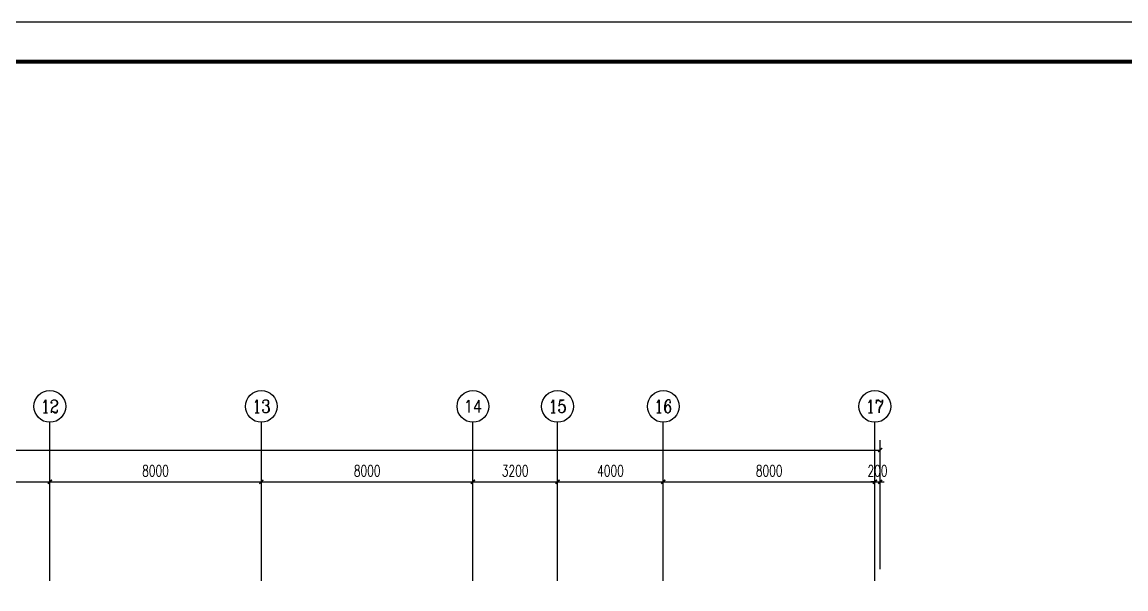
# Model space of a CAD drawing. Extents: x 1725663 to 4653551, y -550461 to 248782.
# Drawn here: x 2135000 to 2176746, y -166371 to -144945 of the extents above; entities that cross this region are included whole.
import ezdxf
from ezdxf.enums import TextEntityAlignment as Align

# ---------------------------------------------------------------- set-up
doc = ezdxf.new("R2010")
doc.units = 0
doc.header["$LTSCALE"] = 1000
for name, color, linetype in [('0-底图', 7, 'Continuous'), ('AXIS', 3, 'Continuous'), ('AXIS_TEXT', 7, 'Continuous'), ('BTTK', 7, 'Continuous'), ('PUB_TITLE', 4, 'Continuous')]:
    doc.layers.add(name, color=color, linetype=linetype)
doc.styles.add('_TCH_AXIS', font='COMPLEX', dxfattribs={"bigfont": 'GBCBIG'})
doc.styles.add('A_DIM_T3', font='SIMPLEX', dxfattribs={"width": 0.7, "bigfont": 'HZ'})
doc.styles.add('COMPLEX', font='COMPLEX')
doc.styles.add('HZ(TK)', font='geniso.shx', dxfattribs={"width": 0.9, "bigfont": 'hztxt.shx'})
doc.dimstyles.new('_TCH_ARCH&&150', dxfattribs={"dimtxt": 420, "dimasz": 150, "dimexe": 375, "dimexo": 450, "dimgap": 202.5, "dimtad": 1, "dimdec": 0, "dimzin": 0, "dimdsep": 46, "dimtxsty": 'A_DIM_T3', "dimblk": 'ARCHTICK', "dimcen": 0.09, "dimclrt": 7, "dimazin": 2, "dimtfac": 1, "dimtdec": 0, "dimtix": 1, "dimtmove": 2, "dimatfit": 3, "dimfxl": 150, "dimtolj": 1, "dimtzin": 0, "dimarcsym": 0})

# ---------------------------------------------------------------- blocks, each defined once
blk = doc.blocks.new('vhtemplate_2020年新竖式图框_A0')
at = {"layer": 'PUB_TITLE', "color": 7}
blk.add_lwpolyline([(0, 0), (1189, 0), (1189, 841), (0, 841)], close=True, dxfattribs=at)
at = {"layer": 'PUB_TITLE', "const_width": 1}
blk.add_lwpolyline([(25, 10), (1179, 10), (1179, 831), (25, 831)], close=True, dxfattribs=at)
at = {"layer": 'BTTK', "color": 4, "style": 'HZ(TK)', "width": 0.9}
for tag, p in [('合作单位', (1144, 743.5)), ('建设单位', (1144, 209.5)), ('工程名称', (1144, 176.5)), ('子项名称', (1154, 160)), ('图纸名称', (1144, 141))]:
    blk.add_attdef(tag, text='', height=3.5, dxfattribs=at).set_placement(p, align=Align.MIDDLE_CENTER)
for tag, p in [('注册证书号', (1156.5, 309.01)), ('注册印章号', (1156.5, 301.01)), ('设计号', (1154, 193)), ('图别', (1137.75, 34)), ('图号', (1170.25, 34)), ('版本号', (1137.75, 26)), ('日期', (1170.25, 26))]:
    blk.add_attdef(tag, text='', height=3.5, dxfattribs=at).set_placement(p, align=Align.MIDDLE)
blk = doc.blocks.new('_ArchTick')
at = {"color": 0, "linetype": 'ByBlock', "const_width": 0.4}
blk.add_lwpolyline([(-0.5, -0.5), (0.5, 0.5)], dxfattribs=at)
blk = doc.blocks.new('*D890')
at = {"layer": 'AXIS', "color": 0, "lineweight": -2, "transparency": 16777216}
for p, q in [((1497007, -84488), (1497007, -79613)), ((1604207, -84488), (1604207, -79613)), ((1497007, -79988), (1604207, -79988))]:
    blk.add_line(p, q, dxfattribs=at)
at = {"layer": 'Defpoints', "color": 0, "transparency": 16777216}
for p in [(1604207, -79988), (1497007, -84938), (1604207, -84938)]:
    blk.add_point(p, dxfattribs=at)
at = {"layer": 'AXIS', "color": 0, "lineweight": -2, "transparency": 16777216, "xscale": 150, "yscale": 150, "zscale": 150, "rotation": 180}
blk.add_blockref('_ArchTick', (1497007, -79988), dxfattribs=at)
at = {"layer": 'AXIS', "color": 0, "lineweight": -2, "transparency": 16777216, "xscale": 150, "yscale": 150, "zscale": 150}
blk.add_blockref('_ArchTick', (1604207, -79988), dxfattribs=at)
at = {"layer": 'AXIS', "color": 7, "transparency": 16777216, "insert": (1550607, -79575), "char_height": 420, "attachment_point": 5, "style": 'A_DIM_T3'}
blk.add_mtext('\\A1;107200', dxfattribs=at)
blk = doc.blocks.new('*D902')
at = {"layer": 'AXIS', "color": 0, "lineweight": -2, "transparency": 16777216}
for p, q in [((1564807, -84488), (1564807, -80813)), ((1572807, -84488), (1572807, -80813)), ((1564807, -81188), (1572807, -81188))]:
    blk.add_line(p, q, dxfattribs=at)
at = {"layer": 'Defpoints', "color": 0, "transparency": 16777216}
for p in [(1572807, -81188), (1564807, -84938), (1572807, -84938)]:
    blk.add_point(p, dxfattribs=at)
at = {"layer": 'AXIS', "color": 0, "lineweight": -2, "transparency": 16777216, "xscale": 150, "yscale": 150, "zscale": 150, "rotation": 180}
blk.add_blockref('_ArchTick', (1564807, -81188), dxfattribs=at)
at = {"layer": 'AXIS', "color": 0, "lineweight": -2, "transparency": 16777216, "xscale": 150, "yscale": 150, "zscale": 150}
blk.add_blockref('_ArchTick', (1572807, -81188), dxfattribs=at)
at = {"layer": 'AXIS', "color": 7, "transparency": 16777216, "insert": (1568807, -80775), "char_height": 420, "attachment_point": 5, "style": 'A_DIM_T3'}
blk.add_mtext('\\A1;8000', dxfattribs=at)
blk = doc.blocks.new('*D903')
at = {"layer": 'AXIS', "color": 0, "lineweight": -2, "transparency": 16777216}
for p, q in [((1572807, -84488), (1572807, -80813)), ((1580807, -84488), (1580807, -80813)), ((1572807, -81188), (1580807, -81188))]:
    blk.add_line(p, q, dxfattribs=at)
at = {"layer": 'Defpoints', "color": 0, "transparency": 16777216}
for p in [(1580807, -81188), (1572807, -84938), (1580807, -84938)]:
    blk.add_point(p, dxfattribs=at)
at = {"layer": 'AXIS', "color": 0, "lineweight": -2, "transparency": 16777216, "xscale": 150, "yscale": 150, "zscale": 150, "rotation": 180}
blk.add_blockref('_ArchTick', (1572807, -81188), dxfattribs=at)
at = {"layer": 'AXIS', "color": 0, "lineweight": -2, "transparency": 16777216, "xscale": 150, "yscale": 150, "zscale": 150}
blk.add_blockref('_ArchTick', (1580807, -81188), dxfattribs=at)
at = {"layer": 'AXIS', "color": 7, "transparency": 16777216, "insert": (1576807, -80775), "char_height": 420, "attachment_point": 5, "style": 'A_DIM_T3'}
blk.add_mtext('\\A1;8000', dxfattribs=at)
blk = doc.blocks.new('*D904')
at = {"layer": 'AXIS', "color": 0, "lineweight": -2, "transparency": 16777216}
for p, q in [((1580807, -84488), (1580807, -80813)), ((1588807, -84488), (1588807, -80813)), ((1580807, -81188), (1588807, -81188))]:
    blk.add_line(p, q, dxfattribs=at)
at = {"layer": 'Defpoints', "color": 0, "transparency": 16777216}
for p in [(1588807, -81188), (1580807, -84938), (1588807, -84938)]:
    blk.add_point(p, dxfattribs=at)
at = {"layer": 'AXIS', "color": 0, "lineweight": -2, "transparency": 16777216, "xscale": 150, "yscale": 150, "zscale": 150, "rotation": 180}
blk.add_blockref('_ArchTick', (1580807, -81188), dxfattribs=at)
at = {"layer": 'AXIS', "color": 0, "lineweight": -2, "transparency": 16777216, "xscale": 150, "yscale": 150, "zscale": 150}
blk.add_blockref('_ArchTick', (1588807, -81188), dxfattribs=at)
at = {"layer": 'AXIS', "color": 7, "transparency": 16777216, "insert": (1584807, -80775), "char_height": 420, "attachment_point": 5, "style": 'A_DIM_T3'}
blk.add_mtext('\\A1;8000', dxfattribs=at)
blk = doc.blocks.new('*D905')
at = {"layer": 'AXIS', "color": 0, "lineweight": -2, "transparency": 16777216}
for p, q in [((1588807, -84488), (1588807, -80813)), ((1592007, -84488), (1592007, -80813)), ((1588807, -81188), (1592007, -81188))]:
    blk.add_line(p, q, dxfattribs=at)
at = {"layer": 'Defpoints', "color": 0, "transparency": 16777216}
for p in [(1592007, -81188), (1588807, -84938), (1592007, -84938)]:
    blk.add_point(p, dxfattribs=at)
at = {"layer": 'AXIS', "color": 0, "lineweight": -2, "transparency": 16777216, "xscale": 150, "yscale": 150, "zscale": 150, "rotation": 180}
blk.add_blockref('_ArchTick', (1588807, -81188), dxfattribs=at)
at = {"layer": 'AXIS', "color": 0, "lineweight": -2, "transparency": 16777216, "xscale": 150, "yscale": 150, "zscale": 150}
blk.add_blockref('_ArchTick', (1592007, -81188), dxfattribs=at)
at = {"layer": 'AXIS', "color": 7, "transparency": 16777216, "insert": (1590407, -80775), "char_height": 420, "attachment_point": 5, "style": 'A_DIM_T3'}
blk.add_mtext('\\A1;3200', dxfattribs=at)
blk = doc.blocks.new('*D906')
at = {"layer": 'AXIS', "color": 0, "lineweight": -2, "transparency": 16777216}
for p, q in [((1592007, -84488), (1592007, -80813)), ((1596007, -84488), (1596007, -80813)), ((1592007, -81188), (1596007, -81188))]:
    blk.add_line(p, q, dxfattribs=at)
at = {"layer": 'Defpoints', "color": 0, "transparency": 16777216}
for p in [(1596007, -81188), (1592007, -84938), (1596007, -84938)]:
    blk.add_point(p, dxfattribs=at)
at = {"layer": 'AXIS', "color": 0, "lineweight": -2, "transparency": 16777216, "xscale": 150, "yscale": 150, "zscale": 150, "rotation": 180}
blk.add_blockref('_ArchTick', (1592007, -81188), dxfattribs=at)
at = {"layer": 'AXIS', "color": 0, "lineweight": -2, "transparency": 16777216, "xscale": 150, "yscale": 150, "zscale": 150}
blk.add_blockref('_ArchTick', (1596007, -81188), dxfattribs=at)
at = {"layer": 'AXIS', "color": 7, "transparency": 16777216, "insert": (1594007, -80775), "char_height": 420, "attachment_point": 5, "style": 'A_DIM_T3'}
blk.add_mtext('\\A1;4000', dxfattribs=at)
blk = doc.blocks.new('*D907')
at = {"layer": 'AXIS', "color": 0, "lineweight": -2, "transparency": 16777216}
for p, q in [((1596007, -84488), (1596007, -80813)), ((1604007, -84488), (1604007, -80813)), ((1596007, -81188), (1604007, -81188))]:
    blk.add_line(p, q, dxfattribs=at)
at = {"layer": 'Defpoints', "color": 0, "transparency": 16777216}
for p in [(1604007, -81188), (1596007, -84938), (1604007, -84938)]:
    blk.add_point(p, dxfattribs=at)
at = {"layer": 'AXIS', "color": 0, "lineweight": -2, "transparency": 16777216, "xscale": 150, "yscale": 150, "zscale": 150, "rotation": 180}
blk.add_blockref('_ArchTick', (1596007, -81188), dxfattribs=at)
at = {"layer": 'AXIS', "color": 0, "lineweight": -2, "transparency": 16777216, "xscale": 150, "yscale": 150, "zscale": 150}
blk.add_blockref('_ArchTick', (1604007, -81188), dxfattribs=at)
at = {"layer": 'AXIS', "color": 7, "transparency": 16777216, "insert": (1600007, -80775), "char_height": 420, "attachment_point": 5, "style": 'A_DIM_T3'}
blk.add_mtext('\\A1;8000', dxfattribs=at)
blk = doc.blocks.new('*D908')
at = {"layer": 'AXIS', "color": 0, "lineweight": -2, "transparency": 16777216}
for p, q in [((1604007, -84488), (1604007, -80813)), ((1604207, -84488), (1604207, -80813)), ((1604007, -81188), (1603857, -81188)), ((1604007, -81188), (1604207, -81188)), ((1604207, -81188), (1604357, -81188))]:
    blk.add_line(p, q, dxfattribs=at)
at = {"layer": 'Defpoints', "color": 0, "transparency": 16777216}
for p in [(1604207, -81188), (1604007, -84938), (1604207, -84938)]:
    blk.add_point(p, dxfattribs=at)
at = {"layer": 'AXIS', "color": 0, "lineweight": -2, "transparency": 16777216, "xscale": 150, "yscale": 150, "zscale": 150}
blk.add_blockref('_ArchTick', (1604007, -81188), dxfattribs=at)
at = {"layer": 'AXIS', "color": 0, "lineweight": -2, "transparency": 16777216, "xscale": 150, "yscale": 150, "zscale": 150, "rotation": 180}
blk.add_blockref('_ArchTick', (1604207, -81188), dxfattribs=at)
at = {"layer": 'AXIS', "color": 7, "transparency": 16777216, "insert": (1604107, -80775), "char_height": 420, "attachment_point": 5, "style": 'A_DIM_T3'}
blk.add_mtext('\\A1;200', dxfattribs=at)
blk = doc.blocks.new('*D954')
at = {"layer": 'AXIS', "color": 0, "lineweight": -2, "transparency": 16777216}
for p, q in [((1497007, -84488), (1497007, -79613)), ((1604207, -84488), (1604207, -79613)), ((1497007, -79988), (1604207, -79988))]:
    blk.add_line(p, q, dxfattribs=at)
at = {"layer": 'Defpoints', "color": 0, "transparency": 16777216}
for p in [(1604207, -79988), (1497007, -84938), (1604207, -84938)]:
    blk.add_point(p, dxfattribs=at)
at = {"layer": 'AXIS', "color": 0, "lineweight": -2, "transparency": 16777216, "xscale": 150, "yscale": 150, "zscale": 150, "rotation": 180}
blk.add_blockref('_ArchTick', (1497007, -79988), dxfattribs=at)
at = {"layer": 'AXIS', "color": 0, "lineweight": -2, "transparency": 16777216, "xscale": 150, "yscale": 150, "zscale": 150}
blk.add_blockref('_ArchTick', (1604207, -79988), dxfattribs=at)
at = {"layer": 'AXIS', "color": 7, "transparency": 16777216, "insert": (1550607, -79575), "char_height": 420, "attachment_point": 5, "style": 'A_DIM_T3'}
blk.add_mtext('\\A1;107200', dxfattribs=at)
blk = doc.blocks.new('*D966')
at = {"layer": 'AXIS', "color": 0, "lineweight": -2, "transparency": 16777216}
for p, q in [((1564807, -84488), (1564807, -80813)), ((1572807, -84488), (1572807, -80813)), ((1564807, -81188), (1572807, -81188))]:
    blk.add_line(p, q, dxfattribs=at)
at = {"layer": 'Defpoints', "color": 0, "transparency": 16777216}
for p in [(1572807, -81188), (1564807, -84938), (1572807, -84938)]:
    blk.add_point(p, dxfattribs=at)
at = {"layer": 'AXIS', "color": 0, "lineweight": -2, "transparency": 16777216, "xscale": 150, "yscale": 150, "zscale": 150, "rotation": 180}
blk.add_blockref('_ArchTick', (1564807, -81188), dxfattribs=at)
at = {"layer": 'AXIS', "color": 0, "lineweight": -2, "transparency": 16777216, "xscale": 150, "yscale": 150, "zscale": 150}
blk.add_blockref('_ArchTick', (1572807, -81188), dxfattribs=at)
at = {"layer": 'AXIS', "color": 7, "transparency": 16777216, "insert": (1568807, -80775), "char_height": 420, "attachment_point": 5, "style": 'A_DIM_T3'}
blk.add_mtext('\\A1;8000', dxfattribs=at)
blk = doc.blocks.new('*D967')
at = {"layer": 'AXIS', "color": 0, "lineweight": -2, "transparency": 16777216}
for p, q in [((1572807, -84488), (1572807, -80813)), ((1580807, -84488), (1580807, -80813)), ((1572807, -81188), (1580807, -81188))]:
    blk.add_line(p, q, dxfattribs=at)
at = {"layer": 'Defpoints', "color": 0, "transparency": 16777216}
for p in [(1580807, -81188), (1572807, -84938), (1580807, -84938)]:
    blk.add_point(p, dxfattribs=at)
at = {"layer": 'AXIS', "color": 0, "lineweight": -2, "transparency": 16777216, "xscale": 150, "yscale": 150, "zscale": 150, "rotation": 180}
blk.add_blockref('_ArchTick', (1572807, -81188), dxfattribs=at)
at = {"layer": 'AXIS', "color": 0, "lineweight": -2, "transparency": 16777216, "xscale": 150, "yscale": 150, "zscale": 150}
blk.add_blockref('_ArchTick', (1580807, -81188), dxfattribs=at)
at = {"layer": 'AXIS', "color": 7, "transparency": 16777216, "insert": (1576807, -80775), "char_height": 420, "attachment_point": 5, "style": 'A_DIM_T3'}
blk.add_mtext('\\A1;8000', dxfattribs=at)
blk = doc.blocks.new('*D968')
at = {"layer": 'AXIS', "color": 0, "lineweight": -2, "transparency": 16777216}
for p, q in [((1580807, -84488), (1580807, -80813)), ((1588807, -84488), (1588807, -80813)), ((1580807, -81188), (1588807, -81188))]:
    blk.add_line(p, q, dxfattribs=at)
at = {"layer": 'Defpoints', "color": 0, "transparency": 16777216}
for p in [(1588807, -81188), (1580807, -84938), (1588807, -84938)]:
    blk.add_point(p, dxfattribs=at)
at = {"layer": 'AXIS', "color": 0, "lineweight": -2, "transparency": 16777216, "xscale": 150, "yscale": 150, "zscale": 150, "rotation": 180}
blk.add_blockref('_ArchTick', (1580807, -81188), dxfattribs=at)
at = {"layer": 'AXIS', "color": 0, "lineweight": -2, "transparency": 16777216, "xscale": 150, "yscale": 150, "zscale": 150}
blk.add_blockref('_ArchTick', (1588807, -81188), dxfattribs=at)
at = {"layer": 'AXIS', "color": 7, "transparency": 16777216, "insert": (1584807, -80775), "char_height": 420, "attachment_point": 5, "style": 'A_DIM_T3'}
blk.add_mtext('\\A1;8000', dxfattribs=at)
blk = doc.blocks.new('*D969')
at = {"layer": 'AXIS', "color": 0, "lineweight": -2, "transparency": 16777216}
for p, q in [((1588807, -84488), (1588807, -80813)), ((1592007, -84488), (1592007, -80813)), ((1588807, -81188), (1592007, -81188))]:
    blk.add_line(p, q, dxfattribs=at)
at = {"layer": 'Defpoints', "color": 0, "transparency": 16777216}
for p in [(1592007, -81188), (1588807, -84938), (1592007, -84938)]:
    blk.add_point(p, dxfattribs=at)
at = {"layer": 'AXIS', "color": 0, "lineweight": -2, "transparency": 16777216, "xscale": 150, "yscale": 150, "zscale": 150, "rotation": 180}
blk.add_blockref('_ArchTick', (1588807, -81188), dxfattribs=at)
at = {"layer": 'AXIS', "color": 0, "lineweight": -2, "transparency": 16777216, "xscale": 150, "yscale": 150, "zscale": 150}
blk.add_blockref('_ArchTick', (1592007, -81188), dxfattribs=at)
at = {"layer": 'AXIS', "color": 7, "transparency": 16777216, "insert": (1590407, -80775), "char_height": 420, "attachment_point": 5, "style": 'A_DIM_T3'}
blk.add_mtext('\\A1;3200', dxfattribs=at)
blk = doc.blocks.new('*D970')
at = {"layer": 'AXIS', "color": 0, "lineweight": -2, "transparency": 16777216}
for p, q in [((1592007, -84488), (1592007, -80813)), ((1596007, -84488), (1596007, -80813)), ((1592007, -81188), (1596007, -81188))]:
    blk.add_line(p, q, dxfattribs=at)
at = {"layer": 'Defpoints', "color": 0, "transparency": 16777216}
for p in [(1596007, -81188), (1592007, -84938), (1596007, -84938)]:
    blk.add_point(p, dxfattribs=at)
at = {"layer": 'AXIS', "color": 0, "lineweight": -2, "transparency": 16777216, "xscale": 150, "yscale": 150, "zscale": 150, "rotation": 180}
blk.add_blockref('_ArchTick', (1592007, -81188), dxfattribs=at)
at = {"layer": 'AXIS', "color": 0, "lineweight": -2, "transparency": 16777216, "xscale": 150, "yscale": 150, "zscale": 150}
blk.add_blockref('_ArchTick', (1596007, -81188), dxfattribs=at)
at = {"layer": 'AXIS', "color": 7, "transparency": 16777216, "insert": (1594007, -80775), "char_height": 420, "attachment_point": 5, "style": 'A_DIM_T3'}
blk.add_mtext('\\A1;4000', dxfattribs=at)
blk = doc.blocks.new('*D971')
at = {"layer": 'AXIS', "color": 0, "lineweight": -2, "transparency": 16777216}
for p, q in [((1596007, -84488), (1596007, -80813)), ((1604007, -84488), (1604007, -80813)), ((1596007, -81188), (1604007, -81188))]:
    blk.add_line(p, q, dxfattribs=at)
at = {"layer": 'Defpoints', "color": 0, "transparency": 16777216}
for p in [(1604007, -81188), (1596007, -84938), (1604007, -84938)]:
    blk.add_point(p, dxfattribs=at)
at = {"layer": 'AXIS', "color": 0, "lineweight": -2, "transparency": 16777216, "xscale": 150, "yscale": 150, "zscale": 150, "rotation": 180}
blk.add_blockref('_ArchTick', (1596007, -81188), dxfattribs=at)
at = {"layer": 'AXIS', "color": 0, "lineweight": -2, "transparency": 16777216, "xscale": 150, "yscale": 150, "zscale": 150}
blk.add_blockref('_ArchTick', (1604007, -81188), dxfattribs=at)
at = {"layer": 'AXIS', "color": 7, "transparency": 16777216, "insert": (1600007, -80775), "char_height": 420, "attachment_point": 5, "style": 'A_DIM_T3'}
blk.add_mtext('\\A1;8000', dxfattribs=at)
blk = doc.blocks.new('*D972')
at = {"layer": 'AXIS', "color": 0, "lineweight": -2, "transparency": 16777216}
for p, q in [((1604007, -84488), (1604007, -80813)), ((1604207, -84488), (1604207, -80813)), ((1604007, -81188), (1603857, -81188)), ((1604007, -81188), (1604207, -81188)), ((1604207, -81188), (1604357, -81188))]:
    blk.add_line(p, q, dxfattribs=at)
at = {"layer": 'Defpoints', "color": 0, "transparency": 16777216}
for p in [(1604207, -81188), (1604007, -84938), (1604207, -84938)]:
    blk.add_point(p, dxfattribs=at)
at = {"layer": 'AXIS', "color": 0, "lineweight": -2, "transparency": 16777216, "xscale": 150, "yscale": 150, "zscale": 150}
blk.add_blockref('_ArchTick', (1604007, -81188), dxfattribs=at)
at = {"layer": 'AXIS', "color": 0, "lineweight": -2, "transparency": 16777216, "xscale": 150, "yscale": 150, "zscale": 150, "rotation": 180}
blk.add_blockref('_ArchTick', (1604207, -81188), dxfattribs=at)
at = {"layer": 'AXIS', "color": 7, "transparency": 16777216, "insert": (1604107, -80775), "char_height": 420, "attachment_point": 5, "style": 'A_DIM_T3'}
blk.add_mtext('\\A1;200', dxfattribs=at)
blk = doc.blocks.new('_AXISO')
blk.add_circle((0, 0), 0.5)
at = {"layer": 'AXIS_TEXT', "style": 'COMPLEX', "width": 1.041667}
blk.add_attdef('A', text='', height=0.56, dxfattribs=at).set_placement((-0.25, -0.28), (0.25, -0.28), align=Align.FIT)
blk = doc.blocks.new('*D1018')
at = {"layer": 'AXIS', "color": 0, "lineweight": -2, "transparency": 16777216}
for p, q in [((1497007, -84488), (1497007, -79613)), ((1604207, -84488), (1604207, -79613)), ((1497007, -79988), (1604207, -79988))]:
    blk.add_line(p, q, dxfattribs=at)
at = {"layer": 'Defpoints', "color": 0, "transparency": 16777216}
for p in [(1604207, -79988), (1497007, -84938), (1604207, -84938)]:
    blk.add_point(p, dxfattribs=at)
at = {"layer": 'AXIS', "color": 0, "lineweight": -2, "transparency": 16777216, "xscale": 150, "yscale": 150, "zscale": 150, "rotation": 180}
blk.add_blockref('_ArchTick', (1497007, -79988), dxfattribs=at)
at = {"layer": 'AXIS', "color": 0, "lineweight": -2, "transparency": 16777216, "xscale": 150, "yscale": 150, "zscale": 150}
blk.add_blockref('_ArchTick', (1604207, -79988), dxfattribs=at)
at = {"layer": 'AXIS', "color": 7, "transparency": 16777216, "insert": (1550607, -79575), "char_height": 420, "attachment_point": 5, "style": 'A_DIM_T3'}
blk.add_mtext('\\A1;107200', dxfattribs=at)
blk = doc.blocks.new('*D1030')
at = {"layer": 'AXIS', "color": 0, "lineweight": -2, "transparency": 16777216}
for p, q in [((1564807, -84488), (1564807, -80813)), ((1572807, -84488), (1572807, -80813)), ((1564807, -81188), (1572807, -81188))]:
    blk.add_line(p, q, dxfattribs=at)
at = {"layer": 'Defpoints', "color": 0, "transparency": 16777216}
for p in [(1572807, -81188), (1564807, -84938), (1572807, -84938)]:
    blk.add_point(p, dxfattribs=at)
at = {"layer": 'AXIS', "color": 0, "lineweight": -2, "transparency": 16777216, "xscale": 150, "yscale": 150, "zscale": 150, "rotation": 180}
blk.add_blockref('_ArchTick', (1564807, -81188), dxfattribs=at)
at = {"layer": 'AXIS', "color": 0, "lineweight": -2, "transparency": 16777216, "xscale": 150, "yscale": 150, "zscale": 150}
blk.add_blockref('_ArchTick', (1572807, -81188), dxfattribs=at)
at = {"layer": 'AXIS', "color": 7, "transparency": 16777216, "insert": (1568807, -80775), "char_height": 420, "attachment_point": 5, "style": 'A_DIM_T3'}
blk.add_mtext('\\A1;8000', dxfattribs=at)
blk = doc.blocks.new('*D1031')
at = {"layer": 'AXIS', "color": 0, "lineweight": -2, "transparency": 16777216}
for p, q in [((1572807, -84488), (1572807, -80813)), ((1580807, -84488), (1580807, -80813)), ((1572807, -81188), (1580807, -81188))]:
    blk.add_line(p, q, dxfattribs=at)
at = {"layer": 'Defpoints', "color": 0, "transparency": 16777216}
for p in [(1580807, -81188), (1572807, -84938), (1580807, -84938)]:
    blk.add_point(p, dxfattribs=at)
at = {"layer": 'AXIS', "color": 0, "lineweight": -2, "transparency": 16777216, "xscale": 150, "yscale": 150, "zscale": 150, "rotation": 180}
blk.add_blockref('_ArchTick', (1572807, -81188), dxfattribs=at)
at = {"layer": 'AXIS', "color": 0, "lineweight": -2, "transparency": 16777216, "xscale": 150, "yscale": 150, "zscale": 150}
blk.add_blockref('_ArchTick', (1580807, -81188), dxfattribs=at)
at = {"layer": 'AXIS', "color": 7, "transparency": 16777216, "insert": (1576807, -80775), "char_height": 420, "attachment_point": 5, "style": 'A_DIM_T3'}
blk.add_mtext('\\A1;8000', dxfattribs=at)
blk = doc.blocks.new('*D1032')
at = {"layer": 'AXIS', "color": 0, "lineweight": -2, "transparency": 16777216}
for p, q in [((1580807, -84488), (1580807, -80813)), ((1588807, -84488), (1588807, -80813)), ((1580807, -81188), (1588807, -81188))]:
    blk.add_line(p, q, dxfattribs=at)
at = {"layer": 'Defpoints', "color": 0, "transparency": 16777216}
for p in [(1588807, -81188), (1580807, -84938), (1588807, -84938)]:
    blk.add_point(p, dxfattribs=at)
at = {"layer": 'AXIS', "color": 0, "lineweight": -2, "transparency": 16777216, "xscale": 150, "yscale": 150, "zscale": 150, "rotation": 180}
blk.add_blockref('_ArchTick', (1580807, -81188), dxfattribs=at)
at = {"layer": 'AXIS', "color": 0, "lineweight": -2, "transparency": 16777216, "xscale": 150, "yscale": 150, "zscale": 150}
blk.add_blockref('_ArchTick', (1588807, -81188), dxfattribs=at)
at = {"layer": 'AXIS', "color": 7, "transparency": 16777216, "insert": (1584807, -80775), "char_height": 420, "attachment_point": 5, "style": 'A_DIM_T3'}
blk.add_mtext('\\A1;8000', dxfattribs=at)
blk = doc.blocks.new('*D1033')
at = {"layer": 'AXIS', "color": 0, "lineweight": -2, "transparency": 16777216}
for p, q in [((1588807, -84488), (1588807, -80813)), ((1592007, -84488), (1592007, -80813)), ((1588807, -81188), (1592007, -81188))]:
    blk.add_line(p, q, dxfattribs=at)
at = {"layer": 'Defpoints', "color": 0, "transparency": 16777216}
for p in [(1592007, -81188), (1588807, -84938), (1592007, -84938)]:
    blk.add_point(p, dxfattribs=at)
at = {"layer": 'AXIS', "color": 0, "lineweight": -2, "transparency": 16777216, "xscale": 150, "yscale": 150, "zscale": 150, "rotation": 180}
blk.add_blockref('_ArchTick', (1588807, -81188), dxfattribs=at)
at = {"layer": 'AXIS', "color": 0, "lineweight": -2, "transparency": 16777216, "xscale": 150, "yscale": 150, "zscale": 150}
blk.add_blockref('_ArchTick', (1592007, -81188), dxfattribs=at)
at = {"layer": 'AXIS', "color": 7, "transparency": 16777216, "insert": (1590407, -80775), "char_height": 420, "attachment_point": 5, "style": 'A_DIM_T3'}
blk.add_mtext('\\A1;3200', dxfattribs=at)
blk = doc.blocks.new('*D1034')
at = {"layer": 'AXIS', "color": 0, "lineweight": -2, "transparency": 16777216}
for p, q in [((1592007, -84488), (1592007, -80813)), ((1596007, -84488), (1596007, -80813)), ((1592007, -81188), (1596007, -81188))]:
    blk.add_line(p, q, dxfattribs=at)
at = {"layer": 'Defpoints', "color": 0, "transparency": 16777216}
for p in [(1596007, -81188), (1592007, -84938), (1596007, -84938)]:
    blk.add_point(p, dxfattribs=at)
at = {"layer": 'AXIS', "color": 0, "lineweight": -2, "transparency": 16777216, "xscale": 150, "yscale": 150, "zscale": 150, "rotation": 180}
blk.add_blockref('_ArchTick', (1592007, -81188), dxfattribs=at)
at = {"layer": 'AXIS', "color": 0, "lineweight": -2, "transparency": 16777216, "xscale": 150, "yscale": 150, "zscale": 150}
blk.add_blockref('_ArchTick', (1596007, -81188), dxfattribs=at)
at = {"layer": 'AXIS', "color": 7, "transparency": 16777216, "insert": (1594007, -80775), "char_height": 420, "attachment_point": 5, "style": 'A_DIM_T3'}
blk.add_mtext('\\A1;4000', dxfattribs=at)
blk = doc.blocks.new('*D1035')
at = {"layer": 'AXIS', "color": 0, "lineweight": -2, "transparency": 16777216}
for p, q in [((1596007, -84488), (1596007, -80813)), ((1604007, -84488), (1604007, -80813)), ((1596007, -81188), (1604007, -81188))]:
    blk.add_line(p, q, dxfattribs=at)
at = {"layer": 'Defpoints', "color": 0, "transparency": 16777216}
for p in [(1604007, -81188), (1596007, -84938), (1604007, -84938)]:
    blk.add_point(p, dxfattribs=at)
at = {"layer": 'AXIS', "color": 0, "lineweight": -2, "transparency": 16777216, "xscale": 150, "yscale": 150, "zscale": 150, "rotation": 180}
blk.add_blockref('_ArchTick', (1596007, -81188), dxfattribs=at)
at = {"layer": 'AXIS', "color": 0, "lineweight": -2, "transparency": 16777216, "xscale": 150, "yscale": 150, "zscale": 150}
blk.add_blockref('_ArchTick', (1604007, -81188), dxfattribs=at)
at = {"layer": 'AXIS', "color": 7, "transparency": 16777216, "insert": (1600007, -80775), "char_height": 420, "attachment_point": 5, "style": 'A_DIM_T3'}
blk.add_mtext('\\A1;8000', dxfattribs=at)
blk = doc.blocks.new('*D1036')
at = {"layer": 'AXIS', "color": 0, "lineweight": -2, "transparency": 16777216}
for p, q in [((1604007, -84488), (1604007, -80813)), ((1604207, -84488), (1604207, -80813)), ((1604007, -81188), (1603857, -81188)), ((1604007, -81188), (1604207, -81188)), ((1604207, -81188), (1604357, -81188))]:
    blk.add_line(p, q, dxfattribs=at)
at = {"layer": 'Defpoints', "color": 0, "transparency": 16777216}
for p in [(1604207, -81188), (1604007, -84938), (1604207, -84938)]:
    blk.add_point(p, dxfattribs=at)
at = {"layer": 'AXIS', "color": 0, "lineweight": -2, "transparency": 16777216, "xscale": 150, "yscale": 150, "zscale": 150}
blk.add_blockref('_ArchTick', (1604007, -81188), dxfattribs=at)
at = {"layer": 'AXIS', "color": 0, "lineweight": -2, "transparency": 16777216, "xscale": 150, "yscale": 150, "zscale": 150, "rotation": 180}
blk.add_blockref('_ArchTick', (1604207, -81188), dxfattribs=at)
at = {"layer": 'AXIS', "color": 7, "transparency": 16777216, "insert": (1604107, -80775), "char_height": 420, "attachment_point": 5, "style": 'A_DIM_T3'}
blk.add_mtext('\\A1;200', dxfattribs=at)
blk = doc.blocks.new('ghgd')
at = {"layer": 'AXIS'}
for p, q in [((1572807, -84937.8), (1572807, -78937.8)), ((1580807, -84937.8), (1580807, -78937.8)), ((1588807, -84937.8), (1588807, -78937.8)), ((1592007, -84937.8), (1592007, -78937.8)), ((1596007, -84937.8), (1596007, -78937.8)), ((1604007, -84937.8), (1604007, -78937.8))]:
    blk.add_line(p, q, dxfattribs=at)
ref = blk.add_blockref('_AXISO', (1572807, -78337.8), dxfattribs=dict(at, xscale=1200, yscale=1200, zscale=1200))
ref.add_attrib('A', '12', dxfattribs={"layer": 'AXIS_TEXT', "height": 492.67, "style": '_TCH_AXIS'}).set_placement((1572466.8, -78584.1), (1573147.2, -78584.1), align=Align.FIT)
ref = blk.add_blockref('_AXISO', (1580807, -78337.8), dxfattribs=dict(at, xscale=1200, yscale=1200, zscale=1200))
ref.add_attrib('A', '13', dxfattribs={"layer": 'AXIS_TEXT', "height": 492.67, "style": '_TCH_AXIS'}).set_placement((1580466.8, -78584.1), (1581147.2, -78584.1), align=Align.FIT)
ref = blk.add_blockref('_AXISO', (1588807, -78337.8), dxfattribs=dict(at, xscale=1200, yscale=1200, zscale=1200))
ref.add_attrib('A', '14', dxfattribs={"layer": 'AXIS_TEXT', "height": 471.11, "style": '_TCH_AXIS'}).set_placement((1588459.3, -78573.3), (1589154.7, -78573.3), align=Align.FIT)
ref = blk.add_blockref('_AXISO', (1592007, -78337.8), dxfattribs=dict(at, xscale=1200, yscale=1200, zscale=1200))
ref.add_attrib('A', '15', dxfattribs={"layer": 'AXIS_TEXT', "height": 492.67, "style": '_TCH_AXIS'}).set_placement((1591666.8, -78584.1), (1592347.2, -78584.1), align=Align.FIT)
ref = blk.add_blockref('_AXISO', (1596007, -78337.8), dxfattribs=dict(at, xscale=1200, yscale=1200, zscale=1200))
ref.add_attrib('A', '16', dxfattribs={"layer": 'AXIS_TEXT', "height": 492.67, "style": '_TCH_AXIS'}).set_placement((1595666.8, -78584.1), (1596347.2, -78584.1), align=Align.FIT)
ref = blk.add_blockref('_AXISO', (1604007, -78337.8), dxfattribs=dict(at, xscale=1200, yscale=1200, zscale=1200))
ref.add_attrib('A', '17', dxfattribs={"layer": 'AXIS_TEXT', "height": 492.67, "style": '_TCH_AXIS'}).set_placement((1603666.8, -78584.1), (1604347.2, -78584.1), align=Align.FIT)
for p1, p2, distance, picture, middle in [((1497007, -84937.8), (1604207, -84937.8), 4950, '*D890', (1550607, -79575.3)), ((1497007, -84937.8), (1604207, -84937.8), 4950, '*D954', (1550607, -79575.3)), ((1497007, -84937.8), (1604207, -84937.8), 4950, '*D1018', (1550607, -79575.3)), ((1564807, -84937.8), (1572807, -84937.8), 3750, '*D902', (1568807, -80775.3)), ((1564807, -84937.8), (1572807, -84937.8), 3750, '*D966', (1568807, -80775.3)), ((1564807, -84937.8), (1572807, -84937.8), 3750, '*D1030', (1568807, -80775.3)), ((1572807, -84937.8), (1580807, -84937.8), 3750, '*D903', (1576807, -80775.3)), ((1572807, -84937.8), (1580807, -84937.8), 3750, '*D967', (1576807, -80775.3)), ((1572807, -84937.8), (1580807, -84937.8), 3750, '*D1031', (1576807, -80775.3)), ((1580807, -84937.8), (1588807, -84937.8), 3750, '*D904', (1584807, -80775.3)), ((1580807, -84937.8), (1588807, -84937.8), 3750, '*D968', (1584807, -80775.3)), ((1580807, -84937.8), (1588807, -84937.8), 3750, '*D1032', (1584807, -80775.3)), ((1588807, -84937.8), (1592007, -84937.8), 3750, '*D905', (1590407, -80775.3)), ((1588807, -84937.8), (1592007, -84937.8), 3750, '*D969', (1590407, -80775.3)), ((1588807, -84937.8), (1592007, -84937.8), 3750, '*D1033', (1590407, -80775.3)), ((1592007, -84937.8), (1596007, -84937.8), 3750, '*D906', (1594007, -80775.3)), ((1592007, -84937.8), (1596007, -84937.8), 3750, '*D970', (1594007, -80775.3)), ((1592007, -84937.8), (1596007, -84937.8), 3750, '*D1034', (1594007, -80775.3)), ((1596007, -84937.8), (1604007, -84937.8), 3750, '*D907', (1600007, -80775.3)), ((1596007, -84937.8), (1604007, -84937.8), 3750, '*D971', (1600007, -80775.3)), ((1596007, -84937.8), (1604007, -84937.8), 3750, '*D1035', (1600007, -80775.3)), ((1604007, -84937.8), (1604207, -84937.8), 3750, '*D908', (1604107, -80775.3)), ((1604007, -84937.8), (1604207, -84937.8), 3750, '*D972', (1604107, -80775.3)), ((1604007, -84937.8), (1604207, -84937.8), 3750, '*D1036', (1604107, -80775.3))]:
    dim = blk.add_aligned_dim(p1=p1, p2=p2, distance=distance, dimstyle='_TCH_ARCH&&150', dxfattribs=at)
    dim.commit()
    dim.dimension.update_dxf_attribs({"geometry": picture, "text_midpoint": middle})

msp = doc.modelspace()

# ---------------------------------------------------------------- block references
at = {"layer": '0-底图', "xscale": 150, "yscale": 150, "zscale": 150}
msp.add_blockref('vhtemplate_2020年新竖式图框_A0', (2031892, -271095), dxfattribs=at)
at = {"layer": '0-底图'}
msp.add_blockref('ghgd', (563243, -81133), dxfattribs=at)

doc.saveas('drawing.dxf')
